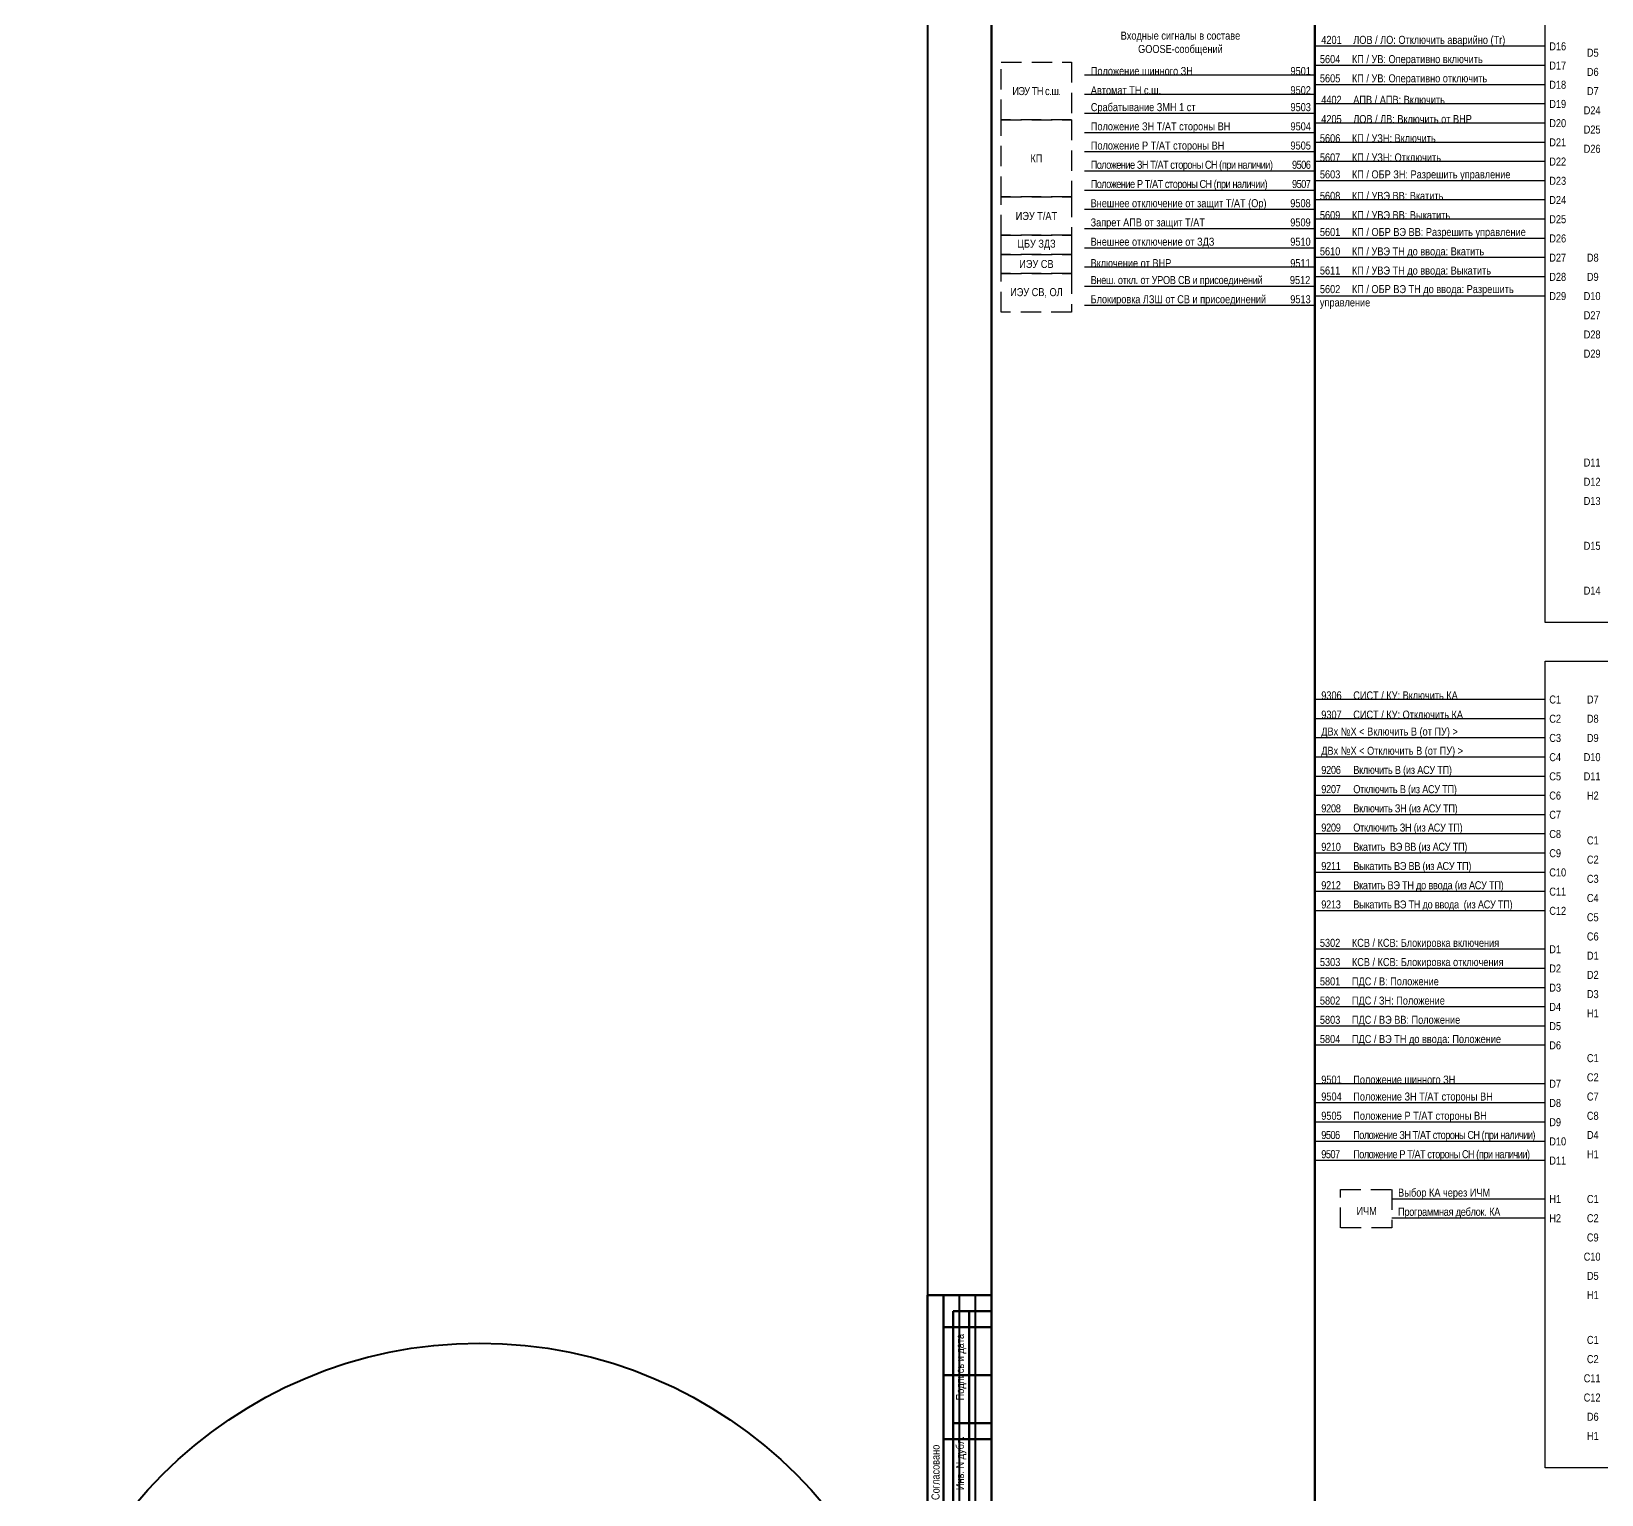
# Model space of a CAD drawing. Header units: millimetres. Extents: x 2179 to 12176, y -20554 to -12004.
# Drawn here: x 3403 to 3893.6, y -17097.3 to -16640.4 of the extents above; entities that cross this region are included whole.
import ezdxf
from ezdxf.enums import TextEntityAlignment as Align

# ---------------------------------------------------------------- set-up
doc = ezdxf.new("R2010")
doc.units = ezdxf.units.MM
doc.linetypes.add('штриховая2', pattern=[9.525, 6.35, -3.175])
for name, color, linetype, lineweight in [('GOOSE', 224, 'Continuous', 30), ('MMS', 190, 'Continuous', 30), ('Внутренняя шина', 4, 'Continuous', 70), ('Линии связи', 75, 'Continuous', 30), ('Основная', 7, 'Continuous', 30), ('Основная прерывистая', 7, 'штриховая2', 30), ('Основная сплошная', 7, 'Continuous', 30), ('Сигналы внутр.', 13, 'Continuous', 30), ('Цепь - ФК и АСУ', 190, 'Continuous', 30)]:
    doc.layers.add(name, color=color, linetype=linetype, lineweight=lineweight)
doc.layers.add('Рамка внешняя', color=8, linetype='Continuous', lineweight=40, plot=False)
doc.styles.add('2.5_Gost_RD', font='ARIALN.TTF', dxfattribs={"height": 2.5})
doc.styles.add('Narrow', font='ARIALN.TTF')
doc.styles.add('Табл дан', font='ARIALN.TTF')

# ---------------------------------------------------------------- blocks, each defined once
blk = doc.blocks.new('*T92')
at = {"color": 0, "linetype": 'ByBlock', "lineweight": 50, "transparency": 16777216}
for p, q in [((0, 0), (0, 65)), ((0, 65), (20, 65)), ((5, 0), (5, 65)), ((20, 0), (20, 65)), ((5, 55), (20, 55)), ((5, 40), (20, 40)), ((5, 20), (20, 20)), ((0, 0), (20, 0))]:
    blk.add_line(p, q, dxfattribs=at)
at = {"color": 0, "linetype": 'ByBlock', "lineweight": -2, "transparency": 16777216}
for p, q in [((10, 0), (10, 65)), ((15, 0), (15, 65))]:
    blk.add_line(p, q, dxfattribs=at)
at = {"color": 0, "transparency": 16777216, "insert": (2.5, 1), "char_height": 2.5, "width": 63, "attachment_point": 4, "rotation": 90, "style": '2.5_Gost_RD'}
blk.add_mtext('Согласовано', dxfattribs=at)
blk = doc.blocks.new('*T93')
at = {"color": 0, "linetype": 'ByBlock', "lineweight": 50, "transparency": 16777216}
for p, q in [((0, 0), (0, 145)), ((0, 145), (12, 145)), ((5, 0), (5, 145)), ((12, 0), (12, 145)), ((0, 110), (12, 110)), ((0, 85), (12, 85)), ((0, 60), (12, 60)), ((0, 25), (12, 25)), ((0, 0), (12, 0))]:
    blk.add_line(p, q, dxfattribs=at)
at = {"color": 0, "transparency": 16777216, "char_height": 2.5, "attachment_point": 5, "rotation": 90, "style": '2.5_Gost_RD'}
for s, insert, width in [('{\\C256;Подпись и дата}', (2.5, 127.5), 33), ('{\\C256;Инв. N дубл.}', (2.5, 97.5), 23), ('{\\C256;Взам. инв. N}', (2.5, 72.5), 23), ('Подпись и дата', (2.5, 42.5), 33), ('Инв. N подл.', (2.5, 12.5), 23)]:
    blk.add_mtext(s, dxfattribs=dict(at, insert=insert, width=width))
blk = doc.blocks.new('*U90')
blk.add_lwpolyline([(0, 0), (1189, 0), (1189, 841), (0, 841)], close=True)
at = {"lineweight": 50}
blk.add_lwpolyline([(20, 836), (1184, 836), (1184, 5), (20, 5)], close=True, dxfattribs=at)
for name, p in [('*T92', (0, 90)), ('*T93', (8, 5))]:
    blk.add_blockref(name, p)
at = {"style": '2.5_Gost_RD', "flags": 8}
blk.add_attdef('ФОРМАТ', text='', height=2.5, dxfattribs=at).set_placement((1134, 4), align=Align.TOP_LEFT)

msp = doc.modelspace()

# ---------------------------------------------------------------- linework, layer by layer
at = {"layer": 'Внутренняя шина'}
msp.add_lwpolyline([(3804, -17177), (3804, -16507)], dxfattribs=at)
at = {"layer": 'Линии связи', "ltscale": 0.5}
for points in [[(3876, -16645), (3804, -16645)], [(3804, -16654), (3732, -16654)], [(3876, -16651), (3804, -16651)], [(3876, -16657), (3804, -16657)], [(3876, -16663), (3804, -16663)], [(3876, -16669), (3804, -16669)], [(3804, -16672), (3732, -16672)], [(3804, -16678), (3732, -16678)], [(3876, -16675), (3804, -16675)], [(3804, -16684), (3732, -16684)], [(3876, -16681), (3804, -16681)], [(3876, -16687), (3804, -16687)], [(3804, -16690), (3732, -16690)], [(3876, -16693), (3804, -16693)], [(3876, -16699), (3804, -16699)], [(3876, -16705), (3804, -16705)], [(3876, -16711), (3804, -16711)], [(3876, -16717), (3804, -16717)], [(3876, -16723), (3804, -16723)], [(3876, -16927), (3804, -16927)], [(3876, -16933), (3804, -16933)], [(3876, -16939), (3804, -16939)], [(3876, -16945), (3804, -16945)], [(3876, -16951), (3804, -16951)], [(3876, -16957), (3804, -16957)], [(3876, -16969), (3804, -16969)], [(3876, -16975), (3804, -16975)], [(3876, -16981), (3804, -16981)], [(3876, -16987), (3804, -16987)], [(3876, -16993), (3804, -16993)], [(3876, -17005), (3828, -17005)], [(3876, -17011), (3828, -17011)]]:
    msp.add_lwpolyline(points, dxfattribs=at)
at = {"layer": 'Линии связи'}
for points in [[(3804, -16660), (3732, -16660)], [(3804, -16666), (3732, -16666)], [(3804, -16696), (3732, -16696)], [(3804, -16702), (3732, -16702)], [(3804, -16708), (3732, -16708)], [(3804, -16714), (3732, -16714)], [(3804, -16720), (3732, -16720)], [(3804, -16726), (3732, -16726)], [(3876, -16849), (3804, -16849)], [(3876, -16855), (3804, -16855)], [(3876, -16861), (3804, -16861)], [(3876, -16867), (3804, -16867)], [(3876, -16873), (3804, -16873)], [(3876, -16879), (3804, -16879)], [(3876, -16885), (3804, -16885)], [(3876, -16891), (3804, -16891)], [(3876, -16897), (3804, -16897)], [(3876, -16903), (3804, -16903)], [(3876, -16909), (3804, -16909)], [(3876, -16915), (3804, -16915)]]:
    msp.add_lwpolyline(points, dxfattribs=at)
at = {"layer": 'Основная'}
for points in [[(3876, -16513), (3992, -16513), (3992, -16825), (3876, -16825)], [(3876, -16837), (3992, -16837), (3992, -17089), (3876, -17089)]]:
    msp.add_lwpolyline(points, close=True, dxfattribs=at)
at = {"layer": 'Основная прерывистая'}
msp.add_lwpolyline([(3812, -17002), (3828, -17002), (3828, -17014), (3812, -17014)], close=True, dxfattribs=at)
at = {"layer": 'Основная сплошная', "linetype": 'штриховая2'}
for points in [[(3728, -16668), (3706, -16668), (3706, -16650), (3728, -16650)], [(3728, -16692), (3706, -16692), (3706, -16668), (3728, -16668)], [(3728, -16704), (3706, -16704), (3706, -16692), (3728, -16692)], [(3728, -16710), (3706, -16710), (3706, -16704), (3728, -16704)], [(3728, -16716), (3706, -16716), (3706, -16710), (3728, -16710)], [(3728, -16728), (3706, -16728), (3706, -16716), (3728, -16716)]]:
    msp.add_lwpolyline(points, close=True, dxfattribs=at)
at = {"layer": 'Рамка внешняя'}
msp.add_circle((3543, -17190), 140, dxfattribs=at)

# ---------------------------------------------------------------- block references
msp.add_blockref('*U90', (3683, -17190), dxfattribs=at)

# ---------------------------------------------------------------- texts
at = {"layer": 'GOOSE', "ltscale": 0.5, "char_height": 2.5, "attachment_point": 7, "style": 'Narrow'}
for s, insert, width in [('Положение шинного ЗН^I^I^I   9501^I', (3734, -16654), 70), ('Положение ЗН Т/АТ стороны ВН^I^I   9504^I', (3734, -16672), 70), ('Положение Р Т/АТ стороны ВН^I^I   9505^I', (3734, -16678), 70), ('{\\T0.9;Положение ЗН Т/АТ стороны СН (при наличии)^I    9506^I}', (3734, -16684), 70), ('{\\T0.9;Положение Р Т/АТ стороны СН (при наличии)^I    9507^I}', (3734, -16690), 70), ('9501^IПоложение шинного ЗН', (3806, -16969), 58), ('9504^IПоложение ЗН Т/АТ стороны ВН', (3806, -16975), 58), ('9505^IПоложение Р Т/АТ стороны ВН', (3806, -16981), 58), ('{\\T0.9;9506^IПоложение ЗН Т/АТ стороны СН (при наличии)}', (3806, -16987), 70), ('{\\T0.9;9507^IПоложение Р Т/АТ стороны СН (при наличии)}', (3806, -16993), 70)]:
    msp.add_mtext(s, dxfattribs=dict(at, insert=insert, width=width))
at = {"layer": 'GOOSE', "char_height": 2.5, "attachment_point": 7, "style": 'Narrow'}
for s, insert, width in [('Автомат ТН с.ш.^I^I^I^I   9502^I', (3734, -16660), 70), ('Срабатывание {\\A1;ЗМН 1 ст^I^I^I   }9503^I', (3734, -16666), 70), ('Внешнее отключение от защит Т/АТ (Op)^I   9508^I', (3733.93, -16696), 70.0735), ('\\pt40,50,60,70;Запрет АПВ от защит Т/АТ^I^I^I   9509^I', (3733.93, -16702), 70.0735), ('Внешнее отключение от ЗДЗ^I^I^I   9510^I', (3733.93, -16708), 70.0735), ('\\pt30,40,50,60,70;Включение от ВНР^I^I^I^I   9511^I', (3733.93, -16714), 70.0735), ('{\\T0.95;Внеш. откл. от УРОВ СВ и присоединений^I   }9512^I', (3733.93, -16720), 70.0735), ('Блокировка ЛЗШ от СВ и присоединений^I   9513^I', (3733.93, -16726), 70.0735)]:
    msp.add_mtext(s, dxfattribs=dict(at, insert=insert, width=width))
at = {"layer": 'MMS', "char_height": 2.5, "attachment_point": 7, "style": 'Narrow'}
for s, insert, width in [('9306^IСИСТ / КУ: Включить КА', (3806, -16849), 58), ('9307^IСИСТ / КУ: Отключить КА', (3806, -16855), 58), ('{\\T0.95;9206^IВключить В (из АСУ ТП)}', (3806, -16873), 58), ('{\\T0.95;9207^IОтключить В (из АСУ ТП)}', (3806, -16879), 58), ('{\\T0.95;9208^IВключить ЗН (из АСУ ТП)}', (3806, -16885), 58), ('{\\T0.95;9209^IОтключить ЗН (из АСУ ТП)}', (3806, -16891), 58), ('{\\T0.95;9210^IВкатить  ВЭ ВВ (из АСУ ТП)}', (3806, -16897), 58), ('{\\T0.95;9211^IВыкатить ВЭ ВВ (из АСУ ТП)}', (3806, -16903), 58), ('{\\T0.95;9212^IВкатить ВЭ ТН до ввода (из АСУ ТП)}', (3806, -16909), 58), ('{\\T0.95;9213^IВыкатить ВЭ ТН до ввода  (из АСУ ТП)}', (3806, -16915), 70)]:
    msp.add_mtext(s, dxfattribs=dict(at, insert=insert, width=width))
at = {"layer": 'Основная', "style": 'Табл дан'}
for s, p in [('D16', (3877.25, -16645)), ('D17', (3877.25, -16651)), ('D5', (3889, -16647)), ('D6', (3889, -16653)), ('D18', (3877.25, -16657)), ('D7', (3889, -16659)), ('D19', (3877.25, -16663)), ('D24', (3888, -16665)), ('D20', (3877.25, -16669)), ('D25', (3888, -16671)), ('D21', (3877.25, -16675)), ('D22', (3877.25, -16681)), ('D26', (3888, -16677)), ('D23', (3877.25, -16687)), ('D24', (3877.25, -16693)), ('D25', (3877.25, -16699)), ('D26', (3877.25, -16705)), ('D27', (3877.25, -16711)), ('D8', (3889, -16711)), ('D28', (3877.25, -16717)), ('D9', (3889, -16717)), ('D29', (3877.25, -16723)), ('D10', (3888, -16723)), ('D27', (3888, -16729)), ('D28', (3888, -16735)), ('D29', (3888, -16741)), ('D11', (3888, -16775)), ('D12', (3888, -16781)), ('D13', (3888, -16787)), ('D15', (3888, -16801)), ('D14', (3888, -16815)), ('C1', (3877.25, -16849)), ('D7', (3889, -16849)), ('C2', (3877.25, -16855)), ('D8', (3889, -16855)), ('C3', (3877.25, -16861)), ('D9', (3889, -16861)), ('C4', (3877.25, -16867)), ('D10', (3888, -16867)), ('C5', (3877.25, -16873)), ('D11', (3888, -16873)), ('C6', (3877.25, -16879)), ('H2', (3889, -16879)), ('C7', (3877.25, -16885)), ('C8', (3877.25, -16891)), ('C9', (3877.25, -16897)), ('C1', (3889, -16893)), ('C2', (3889, -16899)), ('C10', (3877.25, -16903)), ('C3', (3889, -16905)), ('C11', (3877.25, -16909)), ('C4', (3889, -16911)), ('C12', (3877.25, -16915)), ('C5', (3889, -16917)), ('C6', (3889, -16923)), ('D1', (3877.25, -16927)), ('D1', (3889, -16929)), ('D2', (3877.25, -16933)), ('D2', (3889, -16935)), ('D3', (3877.25, -16939)), ('D3', (3889, -16941)), ('D4', (3877.25, -16945)), ('H1', (3889, -16947)), ('D5', (3877.25, -16951)), ('D6', (3877.25, -16957)), ('C1', (3889, -16961)), ('D7', (3877.25, -16969)), ('C2', (3889, -16967)), ('D8', (3877.25, -16975)), ('C7', (3889, -16973)), ('C8', (3889, -16979)), ('D9', (3877.25, -16981)), ('D4', (3889, -16985)), ('D10', (3877.25, -16987)), ('D11', (3877.25, -16993)), ('H1', (3889, -16991)), ('H1', (3877.25, -17005)), ('C1', (3889, -17005)), ('H2', (3877.25, -17011)), ('C2', (3889, -17011)), ('C9', (3889, -17017)), ('C10', (3888, -17023)), ('D5', (3889, -17029)), ('H1', (3889, -17035)), ('C1', (3889, -17049)), ('C2', (3889, -17055)), ('C11', (3888, -17061)), ('C12', (3888, -17067)), ('D6', (3889, -17073)), ('H1', (3889, -17079))]:
    msp.add_text(s, height=2.5, dxfattribs=at).set_placement(p, align=Align.MIDDLE_LEFT)
at = {"layer": 'Основная', "insert": (3762, -16647.81), "char_height": 2.5, "width": 60, "attachment_point": 8, "style": 'Narrow'}
msp.add_mtext('\\pt55;Входные сигналы в составе GOOSE-сообщений', dxfattribs=at)
at = {"layer": 'Основная', "ltscale": 0.5, "insert": (3817, -17010), "char_height": 2.5, "width": 6, "attachment_point": 7, "style": 'Narrow'}
msp.add_mtext('ИЧМ', dxfattribs=at)
at = {"layer": 'Основная сплошная', "char_height": 2.5, "width": 22, "attachment_point": 5, "style": 'Narrow'}
for s, insert in [('\\pt55;{\\T0.9;ИЭУ ТН с.ш.}', (3717, -16659)), ('\\pt55;КП', (3717, -16680)), ('\\pt55;ИЭУ Т/АТ', (3717, -16698)), ('\\pt55;ЦБУ ЗДЗ', (3717, -16707)), ('\\pt55;ИЭУ СВ', (3717, -16713)), ('\\pt55;ИЭУ СВ, ОЛ', (3717, -16722))]:
    msp.add_mtext(s, dxfattribs=dict(at, insert=insert))
at = {"layer": 'Сигналы внутр.', "ltscale": 0.5, "char_height": 2.5, "width": 58, "attachment_point": 7, "style": 'Narrow'}
for s, insert in [('4201^IЛОВ / ЛО: Отключить аварийно (Tr)', (3806, -16645)), ('4402^IАПВ / АПВ: Включить', (3806, -16663)), ('4205^IЛОВ / ЛВ: Включить от ВНР', (3806, -16669))]:
    msp.add_mtext(s, dxfattribs=dict(at, insert=insert))
at = {"layer": 'Сигналы внутр.', "char_height": 2.5, "attachment_point": 7}
for s, insert, width, style in [('5604^IКП / УВ: Оперативно включить', (3805.57, -16651), 70.43, 'Табл дан'), ('5605^IКП / УВ: Оперативно отключить', (3805.57, -16657), 70.43, 'Табл дан'), ('5606^IКП / УЗН: Включить', (3805.57, -16675), 58.43, 'Табл дан'), ('5607^IКП / УЗН: Отключить', (3805.57, -16681), 58.43, 'Табл дан'), ('5603^IКП / ОБР ЗН: Разрешить управление', (3805.57, -16687), 70.43, 'Табл дан'), ('5608^IКП / УВЭ ВВ: Вкатить ', (3805.57, -16693), 58.43, 'Табл дан'), ('5609^IКП / УВЭ ВВ: Выкатить ', (3805.57, -16699), 58.43, 'Табл дан'), ('5601^IКП / ОБР ВЭ ВВ: Разрешить управление', (3805.57, -16705), 70.43, 'Табл дан'), ('5610^IКП / УВЭ ТН до ввода: Вкатить ', (3805.57, -16711), 70.43, 'Табл дан'), ('5611^IКП / УВЭ ТН до ввода: Выкатить ', (3805.57, -16717), 70.43, 'Табл дан'), ('5602^IКП / ОБР ВЭ ТН до ввода: Разрешить управление', (3805.57, -16727), 70.43, 'Табл дан'), ('ДВх №X < Включить В (от ПУ) >', (3806, -16861), 58, 'Narrow'), ('ДВх №X < Отключить В (от ПУ) >', (3806, -16867), 58, 'Narrow'), ('5302^IКСВ / КСВ: Блокировка включения', (3805.57, -16927), 58.43, 'Табл дан'), ('5303^IКСВ / КСВ: Блокировка отключения', (3805.57, -16933), 58.43, 'Табл дан'), ('5801^IПДС / В: Положение', (3805.57, -16939), 41, 'Табл дан'), ('5802^IПДС / ЗН: Положение', (3805.57, -16945), 58.43, 'Табл дан'), ('5803^IПДС / ВЭ ВВ: Положение', (3805.57, -16951), 58.43, 'Табл дан'), ('5804^IПДС / ВЭ ТН до ввода: Положение', (3805.57, -16957), 58.43, 'Табл дан')]:
    msp.add_mtext(s, dxfattribs=dict(at, insert=insert, width=width, style=style))
at = {"layer": 'Цепь - ФК и АСУ', "ltscale": 0.5, "char_height": 2.5, "width": 34, "attachment_point": 7, "style": 'Narrow'}
for s, insert in [('Выбор КА через ИЧМ', (3830, -17005)), ('{\\T0.95;Программная деблок. КА}', (3830, -17011))]:
    msp.add_mtext(s, dxfattribs=dict(at, insert=insert))

doc.saveas('drawing.dxf')
